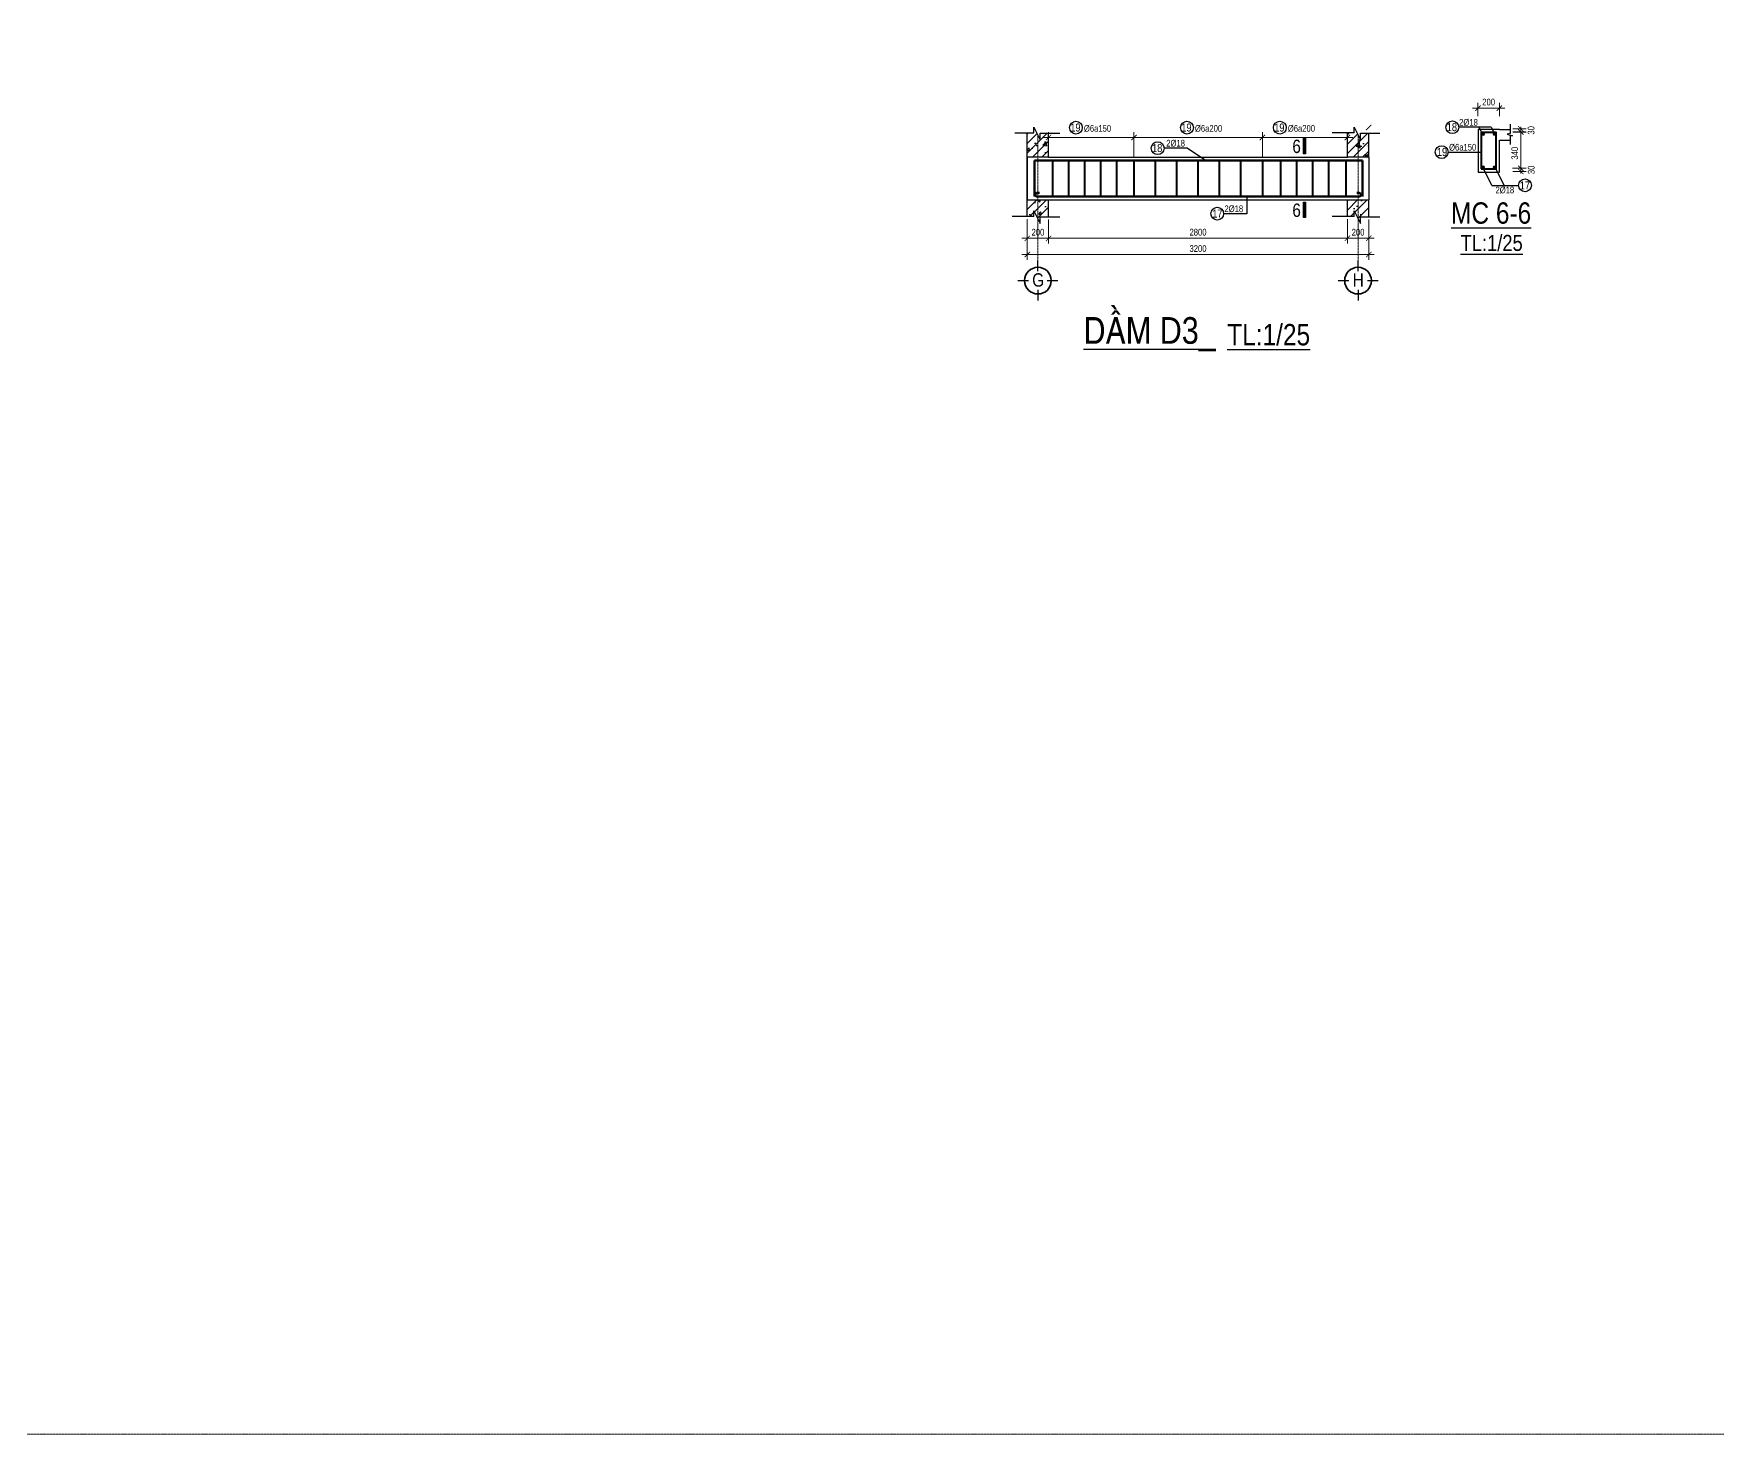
# Model space of a CAD drawing. Header units: inches. Extents: x 144294 to 230514, y 74821 to 112587.
# Drawn here: x 176143 to 191922, y 74821 to 87950 of the extents above; entities that cross this region are included whole.
import ezdxf
from ezdxf.enums import TextEntityAlignment as Align

# ---------------------------------------------------------------- set-up
doc = ezdxf.new("R2010")
doc.units = ezdxf.units.IN
doc.header["$LTSCALE"] = 3.5
doc.header["$MEASUREMENT"] = 0
doc.linetypes.add('CENTERX2', pattern=[4, 2.5, -0.5, 0.5, -0.5])
for name, color, linetype, lineweight in [('5.TRUC', 1, 'CENTERX2', 9), ('lop1', 7, 'Continuous', 30), ('lop3', 5, 'Continuous', 60), ('lop4', 6, 'Continuous', 40), ('VONGTRON', 7, 'Continuous', 35)]:
    doc.layers.add(name, color=color, linetype=linetype, lineweight=lineweight)
doc.layers.add('duongkichthuoc', color=4, linetype='Continuous')
doc.layers.add('text', color=3, linetype='Continuous')
doc.styles.add('Helve-Condense', font='VHELVCN0.TTF')
doc.styles.add('Text.Helve-condense', font='VHELVCN0.TTF')
doc.dimstyles.new('TL25', dxfattribs={"dimscale": 25, "dimtxt": 2.5, "dimasz": 2, "dimexe": 2, "dimexo": 1, "dimgap": 1, "dimtad": 1, "dimdec": 0, "dimzin": 0, "dimdsep": 46, "dimtxsty": 'Helve-Condense', "dimblk": 'ARCHTICK', "dimcen": 2, "dimdle": 2, "dimclrd": 4, "dimclre": 4, "dimclrt": 4, "dimadec": 0, "dimazin": 0, "dimtfac": 0.004, "dimtdec": 0, "dimtmove": 2, "dimatfit": 3, "dimfxl": 1, "dimtolj": 1, "dimtzin": 0, "dimlwd": 9, "dimlwe": 13, "dimarcsym": 1})

# ---------------------------------------------------------------- blocks, each defined once
blk = doc.blocks.new('_ArchTick')
at = {"color": 0, "linetype": 'ByBlock', "const_width": 0.15}
blk.add_lwpolyline([(-0.5, -0.5), (0.5, 0.5)], dxfattribs=at)
blk = doc.blocks.new('*D90')
at = {"layer": 'DEFPOINTS', "color": 0, "transparency": 16777216}
for p in [(185455, 86237), (185655, 86234), (185655, 86032)]:
    blk.add_point(p, dxfattribs=at)
at = {"layer": 'duongkichthuoc', "color": 4, "linetype": 'Continuous', "lineweight": 13, "transparency": 16777216}
for p, q in [((185455, 86212), (185455, 85982)), ((185655, 86209), (185655, 85982))]:
    blk.add_line(p, q, dxfattribs=at)
at = {"layer": 'duongkichthuoc', "color": 4, "linetype": 'Continuous', "lineweight": 9, "transparency": 16777216}
blk.add_line((185405, 86032), (185705, 86032), dxfattribs=at)
at = {"layer": 'duongkichthuoc', "color": 4, "lineweight": 9, "transparency": 16777216, "xscale": 50, "yscale": 50, "zscale": 50, "rotation": 180}
blk.add_blockref('_ArchTick', (185455, 86032), dxfattribs=at)
at = {"layer": 'duongkichthuoc', "color": 4, "lineweight": 9, "transparency": 16777216, "xscale": 50, "yscale": 50, "zscale": 50}
blk.add_blockref('_ArchTick', (185655, 86032), dxfattribs=at)
at = {"layer": 'duongkichthuoc', "color": 4, "transparency": 16777216, "insert": (185555, 86089), "char_height": 62.5, "attachment_point": 5, "style": 'Helve-Condense'}
blk.add_mtext('\\A1;200', dxfattribs=at)
blk = doc.blocks.new('*D91')
at = {"layer": 'DEFPOINTS', "color": 0, "transparency": 16777216}
for p in [(188455, 86237), (188655, 86234), (188655, 86032)]:
    blk.add_point(p, dxfattribs=at)
at = {"layer": 'duongkichthuoc', "color": 4, "linetype": 'Continuous', "lineweight": 13, "transparency": 16777216}
for p, q in [((188455, 86212), (188455, 85982)), ((188655, 86209), (188655, 85982))]:
    blk.add_line(p, q, dxfattribs=at)
at = {"layer": 'duongkichthuoc', "color": 4, "linetype": 'Continuous', "lineweight": 9, "transparency": 16777216}
blk.add_line((188405, 86032), (188705, 86032), dxfattribs=at)
at = {"layer": 'duongkichthuoc', "color": 4, "lineweight": 9, "transparency": 16777216, "xscale": 50, "yscale": 50, "zscale": 50, "rotation": 180}
blk.add_blockref('_ArchTick', (188455, 86032), dxfattribs=at)
at = {"layer": 'duongkichthuoc', "color": 4, "lineweight": 9, "transparency": 16777216, "xscale": 50, "yscale": 50, "zscale": 50}
blk.add_blockref('_ArchTick', (188655, 86032), dxfattribs=at)
at = {"layer": 'duongkichthuoc', "color": 4, "transparency": 16777216, "insert": (188555, 86089), "char_height": 62.5, "attachment_point": 5, "style": 'Helve-Condense'}
blk.add_mtext('\\A1;200', dxfattribs=at)
blk = doc.blocks.new('*D92')
at = {"layer": 'DEFPOINTS', "color": 0, "transparency": 16777216}
for p in [(185655, 86209), (188455, 86209), (188455, 86032)]:
    blk.add_point(p, dxfattribs=at)
at = {"layer": 'duongkichthuoc', "color": 4, "linetype": 'Continuous', "lineweight": 13, "transparency": 16777216}
for p, q in [((185655, 86184), (185655, 85982)), ((188455, 86184), (188455, 85982))]:
    blk.add_line(p, q, dxfattribs=at)
at = {"layer": 'duongkichthuoc', "color": 4, "linetype": 'Continuous', "lineweight": 9, "transparency": 16777216}
blk.add_line((185605, 86032), (188505, 86032), dxfattribs=at)
at = {"layer": 'duongkichthuoc', "color": 4, "lineweight": 9, "transparency": 16777216, "xscale": 50, "yscale": 50, "zscale": 50, "rotation": 180}
blk.add_blockref('_ArchTick', (185655, 86032), dxfattribs=at)
at = {"layer": 'duongkichthuoc', "color": 4, "lineweight": 9, "transparency": 16777216, "xscale": 50, "yscale": 50, "zscale": 50}
blk.add_blockref('_ArchTick', (188455, 86032), dxfattribs=at)
at = {"layer": 'duongkichthuoc', "color": 4, "transparency": 16777216, "insert": (187055, 86089), "char_height": 62.5, "attachment_point": 5, "style": 'Helve-Condense'}
blk.add_mtext('\\A1;2800', dxfattribs=at)
blk = doc.blocks.new('*D93')
at = {"layer": 'DEFPOINTS', "color": 0, "transparency": 16777216}
for p in [(185455, 86032), (188655, 86032), (188655, 85880)]:
    blk.add_point(p, dxfattribs=at)
at = {"layer": 'duongkichthuoc', "color": 4, "linetype": 'Continuous', "lineweight": 13, "transparency": 16777216}
for p, q in [((185455, 86008), (185455, 85830)), ((188655, 86008), (188655, 85830))]:
    blk.add_line(p, q, dxfattribs=at)
at = {"layer": 'duongkichthuoc', "color": 4, "linetype": 'Continuous', "lineweight": 9, "transparency": 16777216}
blk.add_line((185405, 85880), (188705, 85880), dxfattribs=at)
at = {"layer": 'duongkichthuoc', "color": 4, "lineweight": 9, "transparency": 16777216, "xscale": 50, "yscale": 50, "zscale": 50, "rotation": 180}
blk.add_blockref('_ArchTick', (185455, 85880), dxfattribs=at)
at = {"layer": 'duongkichthuoc', "color": 4, "lineweight": 9, "transparency": 16777216, "xscale": 50, "yscale": 50, "zscale": 50}
blk.add_blockref('_ArchTick', (188655, 85880), dxfattribs=at)
at = {"layer": 'duongkichthuoc', "color": 4, "transparency": 16777216, "insert": (187055, 85936), "char_height": 62.5, "attachment_point": 5, "style": 'Helve-Condense'}
blk.add_mtext('\\A1;3200', dxfattribs=at)
blk = doc.blocks.new('*D94')
at = {"layer": 'DEFPOINTS', "color": 0, "transparency": 16777216}
for p in [(189679, 87152), (189879, 87252), (189879, 87152)]:
    blk.add_point(p, dxfattribs=at)
at = {"layer": 'duongkichthuoc', "color": 4, "linetype": 'Continuous', "lineweight": 13, "transparency": 16777216}
for p, q in [((189679, 87177), (189679, 87302)), ((189879, 87177), (189879, 87302))]:
    blk.add_line(p, q, dxfattribs=at)
at = {"layer": 'duongkichthuoc', "color": 4, "linetype": 'Continuous', "lineweight": 9, "transparency": 16777216}
blk.add_line((189629, 87252), (189929, 87252), dxfattribs=at)
at = {"layer": 'duongkichthuoc', "color": 4, "lineweight": 9, "transparency": 16777216, "xscale": 50, "yscale": 50, "zscale": 50, "rotation": 180}
blk.add_blockref('_ArchTick', (189679, 87252), dxfattribs=at)
at = {"layer": 'duongkichthuoc', "color": 4, "lineweight": 9, "transparency": 16777216, "xscale": 50, "yscale": 50, "zscale": 50}
blk.add_blockref('_ArchTick', (189879, 87252), dxfattribs=at)
at = {"layer": 'duongkichthuoc', "color": 4, "transparency": 16777216, "insert": (189779, 87309), "char_height": 62.5, "attachment_point": 5, "style": 'Helve-Condense'}
blk.add_mtext('\\A1;200', dxfattribs=at)
blk = doc.blocks.new('*D95')
at = {"layer": 'DEFPOINTS', "color": 0, "transparency": 16777216}
for p in [(189981, 87059), (189981, 87029), (190080, 87029)]:
    blk.add_point(p, dxfattribs=at)
at = {"layer": 'duongkichthuoc', "color": 4, "linetype": 'Continuous', "lineweight": 13, "transparency": 16777216}
for p, q in [((190006, 87059), (190130, 87059)), ((190006, 87029), (190130, 87029))]:
    blk.add_line(p, q, dxfattribs=at)
at = {"layer": 'duongkichthuoc', "color": 4, "linetype": 'Continuous', "lineweight": 9, "transparency": 16777216}
blk.add_line((190080, 87059), (190080, 87029), dxfattribs=at)
at = {"layer": 'duongkichthuoc', "color": 4, "transparency": 16777216, "insert": (190177, 87044), "char_height": 62.5, "attachment_point": 5, "rotation": 90, "style": 'Helve-Condense'}
blk.add_mtext('\\A1;30', dxfattribs=at)
blk = doc.blocks.new('*D96')
at = {"layer": 'DEFPOINTS', "color": 0, "transparency": 16777216}
for p in [(189979, 86689), (189981, 86659), (190080, 86659)]:
    blk.add_point(p, dxfattribs=at)
at = {"layer": 'duongkichthuoc', "color": 4, "linetype": 'Continuous', "lineweight": 13, "transparency": 16777216}
for p, q in [((190004, 86689), (190130, 86689)), ((190006, 86659), (190130, 86659))]:
    blk.add_line(p, q, dxfattribs=at)
at = {"layer": 'duongkichthuoc', "color": 4, "linetype": 'Continuous', "lineweight": 9, "transparency": 16777216}
blk.add_line((190080, 86689), (190080, 86659), dxfattribs=at)
at = {"layer": 'duongkichthuoc', "color": 4, "transparency": 16777216, "insert": (190178, 86674), "char_height": 62.5, "attachment_point": 5, "rotation": 90, "style": 'Helve-Condense'}
blk.add_mtext('\\A1;30', dxfattribs=at)

msp = doc.modelspace()

# ---------------------------------------------------------------- hatches: boundary and pattern name
at = {"layer": 'duongkichthuoc'}
h = msp.add_hatch(dxfattribs=at)
h.set_pattern_fill('AR-CONC', color=0, scale=40, style=0)
h.set_pattern_definition([(50, (777, 0), (286.90407, -25.10085), [30, -330]), (355, (777, 0), (-55.50053, 300.87685), [24, -264]), (100.4514, (800.9, -2.1), (231.40375, 275.7758), [25.49608, -280.45684]), (46.1842, (777, 80), (426.8964, -66.2076), [45, -495]), (96.6356, (812.57, 74.5), (373.8651, 389.64715), [38.2441, -420.6852]), (351.1842, (777, 80), (373.8648, 389.6474), [36, -396]), (21, (817, 60), (238.76282, -161.04756), [30, -330]), (326, (817, 60), (97.32613, 290.06), [24, -264]), (71.4514, (836.9, 46.58), (336.08905, 129.0122), [25.49608, -280.45684]), (37.5, (777, 0), (4.86394, 133.15754), [0, -260.8, 0, -268, 0, -265]), (7.5, (777, 0), (105.227815, 157.76468), [0, -152.8, 0, -254.8, 0, -101]), (327.5, (687.8, 0), (213.528974, -9.02195), [0, -100, 0, -312, 0, -414]), (317.5, (647.8, 0), (233.27447, 40.042), [0, -130, 0, -207.2, 0, -294])])
h.paths.add_polyline_path([(185454.6, 86792.7), (185554.6, 86792.7), (185554.6, 86999.7), (185517.4, 87073), (185517.4, 87021.7), (185454.6, 87021.7)])
h.paths.add_polyline_path([(185654.6, 86792.7), (185654.6, 87018.7), (185576.9, 87018.7), (185576.9, 86955.7), (185554.6, 86999.7), (185554.6, 86792.7)])
h.paths.add_polyline_path([(185454.6, 86392.7), (185454.6, 86237.2), (185517.4, 86237.2), (185517.4, 86288.5), (185554.6, 86215.2), (185554.6, 86392.7)])
h.paths.add_polyline_path([(185554.6, 86215.2), (185576.9, 86171.3), (185576.9, 86234.3), (185654.6, 86234.3), (185654.6, 86392.7), (185554.6, 86392.7)])
h.paths.add_polyline_path([(188554.6, 86999.7), (188517.4, 87073), (188517.4, 87021.7), (188454.6, 87021.7), (188454.6, 86817.7), (188454.6, 86792.7), (188554.6, 86792.7)])
h.paths.add_polyline_path([(188554.6, 86792.7), (188654.6, 86792.7), (188654.6, 87018.7), (188576.9, 87018.7), (188576.9, 86955.7), (188554.6, 86999.7)])
h.paths.add_polyline_path([(188554.6, 86392.7), (188454.6, 86392.7), (188454.6, 86237.2), (188517.4, 86237.2), (188517.4, 86288.5), (188554.6, 86215.2)])
h.paths.add_polyline_path([(188654.6, 86392.7), (188554.6, 86392.7), (188554.6, 86215.2), (188576.9, 86171.3), (188576.9, 86234.3), (188654.6, 86234.3)])
h = msp.add_hatch(dxfattribs=at)
h.set_pattern_fill('ANSI31', color=0, scale=500, style=0)
h.set_pattern_definition([(45, (777, 0), (-44.194174, 44.194174), [])])
h.paths.add_polyline_path([(185554.6, 86999.7), (185517.4, 87073), (185517.4, 87021.7), (185454.6, 87021.7), (185454.6, 86792.7), (185554.6, 86792.7)])
h.paths.add_polyline_path([(185554.6, 86792.7), (185654.6, 86792.7), (185654.6, 87018.7), (185576.9, 87018.7), (185576.9, 86955.7), (185554.6, 86999.7)])
h.paths.add_polyline_path([(185654.6, 86392.7), (185554.6, 86392.7), (185554.6, 86215.2), (185576.9, 86171.3), (185576.9, 86234.3), (185654.6, 86234.3)])
h.paths.add_polyline_path([(185454.6, 86237.2), (185517.4, 86237.2), (185517.4, 86288.5), (185554.6, 86215.2), (185554.6, 86392.7), (185454.6, 86392.7)])
h.paths.add_polyline_path([(188554.6, 86999.7), (188517.4, 87073), (188517.4, 87021.7), (188454.6, 87021.7), (188454.6, 86817.7), (188454.6, 86792.7), (188554.6, 86792.7)])
h.paths.add_polyline_path([(188654.6, 87018.7), (188576.9, 87018.7), (188576.9, 86955.7), (188554.6, 86999.7), (188554.6, 86792.7), (188654.6, 86792.7)])
h.paths.add_polyline_path([(188454.6, 86237.2), (188517.4, 86237.2), (188517.4, 86288.5), (188554.6, 86215.2), (188554.6, 86392.7), (188454.6, 86392.7)])
h.paths.add_polyline_path([(188554.6, 86215.2), (188576.9, 86171.3), (188576.9, 86234.3), (188654.6, 86234.3), (188654.6, 86392.7), (188554.6, 86392.7)])
at = {"layer": 'text', "ltscale": 100}
for points in [[(188044.5, 86825.1), (188061, 86825.1), (188061, 86970.9), (188044.5, 86970.9)], [(188044.5, 86226.1), (188061, 86226.1), (188061, 86371.9), (188044.5, 86371.9)]]:
    msp.add_hatch(color=256, dxfattribs=at).paths.add_polyline_path(points)
at = {"layer": 'text'}
for points in [[(189736.2, 87008.2, 1), (189711.2, 87008.2, 1)], [(189847.8, 87008.2, 1), (189822.8, 87008.2, 1)], [(189736.2, 86698.1, 1), (189711.2, 86698.1, 1)], [(189847.8, 86698.1, 1), (189822.8, 86698.1, 1)]]:
    msp.add_hatch(color=256, dxfattribs=at).paths.add_polyline_path(points)

# ---------------------------------------------------------------- linework, layer by layer
for p, q in [((185338.3, 87021.7), (185517.4, 87021.7)), ((185517.4, 87021.7), (185517.4, 87073)), ((185517.4, 87073), (185576.9, 86955.7)), ((185576.9, 86955.7), (185576.9, 87018.7)), ((185576.9, 87018.7), (185758.9, 87018.7)), ((188517.4, 87021.7), (188312.4, 87021.7)), ((188517.4, 87021.7), (188517.4, 87073)), ((188517.4, 87073), (188576.9, 86955.7)), ((188576.9, 86955.7), (188576.9, 87018.7)), ((188576.9, 87018.7), (188758.9, 87018.7)), ((185517.4, 86237.2), (185312.4, 86237.2)), ((185517.4, 86237.2), (185517.4, 86288.5)), ((185517.4, 86288.5), (185576.9, 86171.3)), ((185576.9, 86171.3), (185576.9, 86234.3)), ((185576.9, 86234.3), (185758.9, 86234.3)), ((188517.4, 86237.2), (188312.4, 86237.2)), ((188517.4, 86237.2), (188517.4, 86288.5)), ((188517.4, 86288.5), (188576.9, 86171.3)), ((188576.9, 86171.3), (188576.9, 86234.3)), ((188576.9, 86234.3), (188758.9, 86234.3))]:
    msp.add_line(p, q)
at = {"layer": '5.TRUC'}
for p, q in [((185554.6, 85822.7), (185554.6, 86999.7)), ((188554.6, 85822.7), (188554.6, 86999.7))]:
    msp.add_line(p, q, dxfattribs=at)
msp.add_lwpolyline([(144294.4, 112587.2), (230514.4, 112587.2), (230514.4, 74820.6), (144294.4, 74820.6)], close=True, dxfattribs=at)
at = {"layer": 'duongkichthuoc', "color": 4, "linetype": 'Continuous', "lineweight": 9}
for p, q in [((185604.6, 86977), (186504.6, 86977)), ((186404.6, 86977), (187708, 86977)), ((187608, 86977), (188504.6, 86977))]:
    msp.add_line(p, q, dxfattribs=at)
at = {"layer": 'duongkichthuoc', "color": 4, "linetype": 'Continuous', "lineweight": 13}
for p, q in [((185654.6, 86817.7), (185654.6, 87027)), ((186454.6, 86787.7), (186454.6, 87027)), ((186454.6, 86787.7), (186454.6, 87027)), ((187658, 86787.7), (187658, 87027)), ((187658, 86787.7), (187658, 87027)), ((188454.6, 86817.7), (188454.6, 87027)), ((190005.9, 87028.6), (190130.4, 87028.6)), ((190080.4, 87078.6), (190080.4, 86638.6)), ((190003.8, 86688.6), (190130.4, 86688.6))]:
    msp.add_line(p, q, dxfattribs=at)
at = {"layer": 'lop1'}
for p, q in [((189980.9, 87101.8), (189980.9, 87015.3)), ((185454.6, 86237.2), (185454.6, 87021.7)), ((185654.6, 86792.7), (185654.6, 87018.7)), ((188454.6, 86792.7), (188454.6, 87021.7)), ((188654.6, 86792.7), (188654.6, 87018.7)), ((189879.3, 87052.5), (189980.9, 87052.5)), ((189879.3, 86952.5), (189980.9, 86952.5)), ((189980.9, 87015.3), (189952, 87007.3)), ((189952, 87007.3), (190001.4, 86993.1)), ((190001.4, 86993.1), (189980.9, 86993.1)), ((189980.9, 86993.1), (189980.9, 86911.9)), ((185654.6, 86792.7), (188454.6, 86792.7)), ((188654.6, 86792.7), (188654.6, 86392.7)), ((185654.6, 86234.3), (185654.6, 86392.7)), ((188454.6, 86237.2), (188454.6, 86392.7)), ((188654.6, 86234.3), (188654.6, 86392.7)), ((185554.6, 85722.7), (185554.6, 85822.7)), ((188554.6, 85722.7), (188554.6, 85822.7)), ((185367.1, 85635.2), (185467.1, 85635.2)), ((185554.6, 85547.7), (185554.6, 85447.7)), ((185642.1, 85635.2), (185742.1, 85635.2)), ((188367.1, 85635.2), (188467.1, 85635.2)), ((188554.6, 85547.7), (188554.6, 85447.7)), ((188642.1, 85635.2), (188742.1, 85635.2))]:
    msp.add_line(p, q, dxfattribs=at)
for points in [[(189879.3, 87052.5), (189679.3, 87052.5), (189679.3, 86652.5)], [(189679.3, 86655.5), (189679.3, 86652.5), (189879.3, 86652.5), (189879.3, 86952.5)], [(185654.6, 86792.7), (185454.6, 86792.7), (185454.6, 86392.7), (188654.6, 86392.7)], [(188654.6, 86792.7), (188454.6, 86792.7)], [(188454.6, 86392.7), (188454.6, 86392.7), (188654.6, 86392.7)]]:
    msp.add_lwpolyline(points, dxfattribs=at)
at = {"layer": 'lop3'}
for p, q in [((185523.1, 86422.7), (185523.1, 86762.7)), ((185523.1, 86762.7), (188596.1, 86762.7)), ((188596.1, 86422.7), (188596.1, 86762.7)), ((185549.1, 86458.7), (185569.1, 86458.7)), ((185549.1, 86422.7), (188563, 86422.7)), ((188563, 86458.7), (188543, 86458.7))]:
    msp.add_line(p, q, dxfattribs=at)
for centre, start, end in [((185549.1, 86440.7), 90, 270), ((188563, 86440.7), 270, 90)]:
    msp.add_arc(centre, 18, start, end, dxfattribs=at)
at = {"layer": 'lop4'}
for p, q in [((185692.6, 86762.7), (185692.6, 86422.7)), ((185842.6, 86762.7), (185842.6, 86422.7)), ((185992.6, 86762.7), (185992.6, 86422.7)), ((186142.6, 86762.7), (186142.6, 86422.7)), ((186292.6, 86762.7), (186292.6, 86422.7)), ((186454.6, 86762.7), (186454.6, 86422.7)), ((186654.6, 86762.7), (186654.6, 86422.7)), ((186854.6, 86762.7), (186854.6, 86422.7)), ((187054.6, 86762.7), (187054.6, 86422.7)), ((187254.6, 86762.7), (187254.6, 86422.7)), ((187454.6, 86762.7), (187454.6, 86422.7)), ((187658, 86762.7), (187658, 86422.7)), ((187828, 86762.7), (187828, 86422.7)), ((187978, 86762.7), (187978, 86422.7)), ((188128, 86762.7), (188128, 86422.7)), ((188278, 86762.7), (188278, 86422.7)), ((188440, 86762.7), (188440, 86422.7))]:
    msp.add_line(p, q, dxfattribs=at)
msp.add_lwpolyline([(189709.3, 86682.5), (189849.3, 86682.5), (189849.3, 87022.5), (189709.3, 87022.5)], close=True, dxfattribs=at)
at = {"layer": 'text'}
for p, q in [((189803, 87073.1), (189499, 87073.2)), ((189688, 87073.1), (189720.3, 87008.2)), ((189803, 87073.1), (189835.3, 87008.2)), ((186955.5, 86877), (186737.4, 86877)), ((186955.5, 86877), (187130, 86762.7)), ((189709.3, 86835.5), (189398.4, 86835.5)), ((189807.9, 86528.7), (189723.7, 86698.1)), ((189922.9, 86528.7), (189838.7, 86698.1)), ((189807.9, 86528.7), (190060, 86528.7)), ((187513.5, 86422.7), (187513.5, 86263.1)), ((187513.5, 86263.1), (187295.4, 86263.1))]:
    msp.add_line(p, q, dxfattribs=at)
at = {"layer": 'text', "ltscale": 100}
for points in [[(188044.5, 86970.9), (188061, 86970.9), (188061, 86825.1), (188044.5, 86825.1)], [(188044.5, 86371.9), (188061, 86371.9), (188061, 86226.1), (188044.5, 86226.1)]]:
    msp.add_lwpolyline(points, close=True, dxfattribs=at)
at = {"layer": 'text'}
for centre, radius in [((185910.9, 87069.3), 60), ((186951.4, 87069.3), 60), ((187821.9, 87069.3), 60), ((189439, 87073.2), 60), ((189723.7, 87008.2), 12.5), ((189835.3, 87008.2), 12.5), ((186677.4, 86877), 60), ((189338.5, 86840), 60), ((189723.7, 86698.1), 12.5), ((189835.3, 86698.1), 12.5), ((190120, 86528.7), 60), ((187235.4, 86263.1), 60)]:
    msp.add_circle(centre, radius, dxfattribs=at)
at = {"layer": 'VONGTRON'}
for centre in [(185554.6, 85635.2), (188554.6, 85635.2)]:
    msp.add_circle(centre, 125, dxfattribs=at)

# ---------------------------------------------------------------- block references
at = {"layer": 'duongkichthuoc', "color": 4, "lineweight": 9, "xscale": 50, "yscale": 50, "zscale": 50, "rotation": 180}
for p in [(185654.6, 86977), (186454.6, 86977), (187658, 86977), (188654.6, 87070.5)]:
    msp.add_blockref('_ArchTick', p, dxfattribs=at)
at = {"layer": 'duongkichthuoc', "color": 4, "lineweight": 9, "xscale": 50, "yscale": 50, "zscale": 50}
for p in [(186454.6, 86977), (187658, 86977), (188454.6, 86977)]:
    msp.add_blockref('_ArchTick', p, dxfattribs=at)
at = {"layer": 'duongkichthuoc', "color": 4, "lineweight": 13, "xscale": 50, "yscale": 50, "zscale": 50}
for p, rotation in [((190080.4, 87058.6), 90), ((190080.4, 87028.6), 90), ((190080.4, 86688.6), 270), ((190080.4, 86658.6), 90)]:
    msp.add_blockref('_ArchTick', p, dxfattribs=dict(at, rotation=rotation))

# ---------------------------------------------------------------- texts
at = {"layer": 'duongkichthuoc', "color": 4, "char_height": 62.5, "attachment_point": 5, "style": 'Helve-Condense'}
for s, insert in [('\\A1;{\\fVNI-Helve-Condense|b0|i0|c0|p2;\\C4;Þ6a150}', (186113.2, 87061.3)), ('\\A1;Þ6a200', (187153.7, 87061.3)), ('\\A1;Þ6a200', (188024.2, 87061.3))]:
    msp.add_mtext(s, dxfattribs=dict(at, insert=insert))
at = {"layer": 'duongkichthuoc', "color": 4, "insert": (190023.5, 86829.5), "char_height": 62.5, "attachment_point": 5, "rotation": 90, "style": 'Helve-Condense'}
msp.add_mtext('\\A1;340', dxfattribs=at)
at = {"layer": 'lop1', "color": 3, "style": 'Text.Helve-condense'}
for s, p in [('G', (185556.8, 85641.7)), ('H', (188556.8, 85641.7))]:
    msp.add_text(s, height=125, dxfattribs=at).set_placement(p, align=Align.MIDDLE_CENTER)
at = {"layer": 'text', "ltscale": 100, "style": 'Text.Helve-condense'}
for p in [(187939.3, 86831.6), (187939.3, 86232.6)]:
    msp.add_text('6', height=125, dxfattribs=at).set_placement(p)
at = {"layer": 'text', "color": 4, "style": 'Text.Helve-condense'}
for s, insert, char_height, width, attachment_point in [('19', (185906.1, 87070.2), 75, 317.247, 5), ('19', (186946.6, 87070.2), 75, 317.247, 5), ('19', (187817.1, 87070.2), 75, 317.247, 5), ('18', (189434.2, 87074), 75, 317.247, 5), ('2Þ18', (189677.6, 87150.3), 62.5, 327.058, 3), ('2Þ18', (186932.8, 86955.1), 62.5, 327.058, 3), ('18', (186672.6, 86877.8), 75, 317.247, 5), ('19', (189341.6, 86840.8), 75, 317.247, 5), ('Þ6a150', (189662.8, 86917.1), 62.5, 327.058, 3), ('2Þ18', (189843.1, 86451.6), 62.5, 327.058, 7), ('17', (190118.6, 86527.9), 75, 317.247, 5), ('2Þ18', (187477.9, 86340.2), 62.5, 327.058, 3), ('17', (187236.2, 86263.9), 75, 317.247, 5)]:
    msp.add_mtext(s, dxfattribs=dict(at, insert=insert, char_height=char_height, width=width, attachment_point=attachment_point))
at = {"layer": 'text', "width": 5430.178, "attachment_point": 1, "style": 'Text.Helve-condense'}
for s, insert, char_height in [('{\\LMC 6-6}', (189426.7, 86369), 200), ('{\\LTL:1/25}', (189515.8, 86063.7), 150), ('{\\LDAÀM D3_}', (185982.4, 85293.3), 250), ('{\\L TL:1/25}', (187265.2, 85228.7), 200)]:
    msp.add_mtext(s, dxfattribs=dict(at, insert=insert, char_height=char_height))

# ---------------------------------------------------------------- dimensions: what is measured, and where the dimension line sits
at = {"layer": 'duongkichthuoc'}
for base, p1, p2, picture, middle in [((189879.3, 87252.4), (189679.3, 87152.5), (189879.3, 87152.5), '*D94', (189779.3, 87309.4)), ((185654.6, 86032.5), (185454.6, 86237.2), (185654.6, 86234.3), '*D90', (185554.6, 86089.4)), ((188454.6, 86032.5), (185654.6, 86209.3), (188454.6, 86209.3), '*D92', (187054.6, 86089.4)), ((188654.6, 86032.5), (188454.6, 86237.2), (188654.6, 86234.3), '*D91', (188554.6, 86089.4)), ((188654.6, 85879.5), (185454.6, 86032.5), (188654.6, 86032.5), '*D93', (187054.6, 85936.4))]:
    dim = msp.add_linear_dim(base=base, p1=p1, p2=p2, dimstyle='TL25', dxfattribs=at)
    dim.commit()
    dim.dimension.update_dxf_attribs({"geometry": picture, "text_midpoint": middle})
for base, p1, p2, picture, middle in [((190080.4, 87028.6), (189980.9, 87058.6), (189980.9, 87028.6), '*D95', (190177.1, 87043.6)), ((190080.4, 86658.6), (189978.8, 86688.6), (189980.9, 86658.6), '*D96', (190178, 86673.6))]:
    dim = msp.add_linear_dim(base=base, p1=p1, p2=p2, angle=90, dimstyle='TL25', dxfattribs=at)
    dim.commit()
    dim.dimension.update_dxf_attribs({"geometry": picture, "text_midpoint": middle, "dimtype": 160})

doc.saveas('drawing.dxf')
